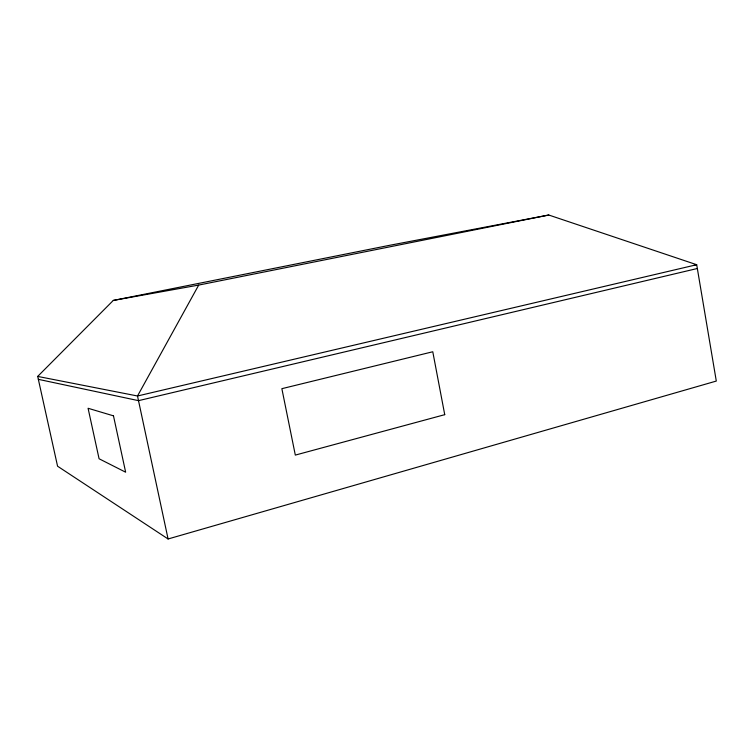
<?xml version="1.0" encoding="UTF-8"?>
<svg xmlns="http://www.w3.org/2000/svg" width="754" height="754" viewBox="0 0 754 754"><rect width="100%" height="100%" fill="white"/><g stroke="black" fill="none" stroke-linecap="round" stroke-linejoin="round"><path stroke-width="1.13" d="M548.78 215.022L198.707 285.078L137.511 395.991L168.085 538.978L716.3 381.062L696.696 264.711L548.78 215.022L388.847 245.455L113.279 300.441L37.7 376.416L57.568 466.208L168.085 538.978M697.337 268.499L138.51 400.657L38.341 379.337M113.279 300.441L198.707 285.078M694.359 264.937L696.696 264.711L137.511 395.991L37.7 376.416M444.737 414.672L295.314 455.096L281.864 388.678L432.777 351.76L444.737 414.672M113.477 415.84L88.077 408.272L99.076 458.762L125.645 472.202L113.477 415.84"/></g></svg>
